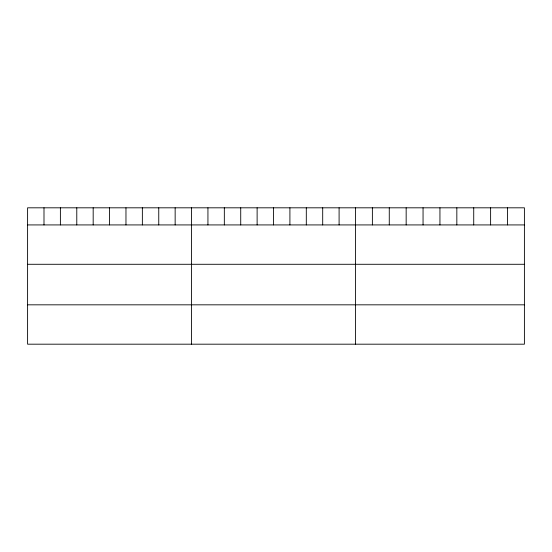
<?xml version="1.0" encoding="UTF-8"?>
<svg xmlns="http://www.w3.org/2000/svg" width="552" height="552" viewBox="0 0 552 552"><rect width="100%" height="100%" fill="white"/><g stroke="black" fill="none" stroke-linecap="round" stroke-linejoin="round"><path stroke-width="0.83" d="M524.4 224.926L524.4 344.186L27.6 344.186L27.6 207.814L524.4 207.814L524.4 224.926L27.6 224.926M27.6 264.284L524.4 264.284M27.6 304.828L524.4 304.828M507.509 207.814L507.509 224.926M490.618 207.814L490.618 224.926M473.726 207.814L473.726 224.926M456.835 207.814L456.835 224.926M439.944 207.814L439.944 224.926M423.053 207.814L423.053 224.926M406.162 207.814L406.162 224.926M389.27 207.814L389.27 224.926M372.379 207.814L372.379 224.926M355.488 207.814L355.488 344.186M339.094 207.814L339.094 224.926M322.699 207.814L322.699 224.926M306.305 207.814L306.305 224.926M289.91 207.814L289.91 224.926M273.516 207.814L273.516 224.926M257.122 207.814L257.122 224.926M240.727 207.814L240.727 224.926M224.333 207.814L224.333 224.926M207.938 207.814L207.938 224.926M191.544 207.814L191.544 344.186M175.15 207.814L175.15 224.926M158.755 207.814L158.755 224.926M142.361 207.814L142.361 224.926M125.966 207.814L125.966 224.926M109.572 207.814L109.572 224.926M93.178 207.814L93.178 224.926M76.783 207.814L76.783 224.926M60.389 207.814L60.389 224.926M43.994 207.814L43.994 224.926"/></g></svg>
